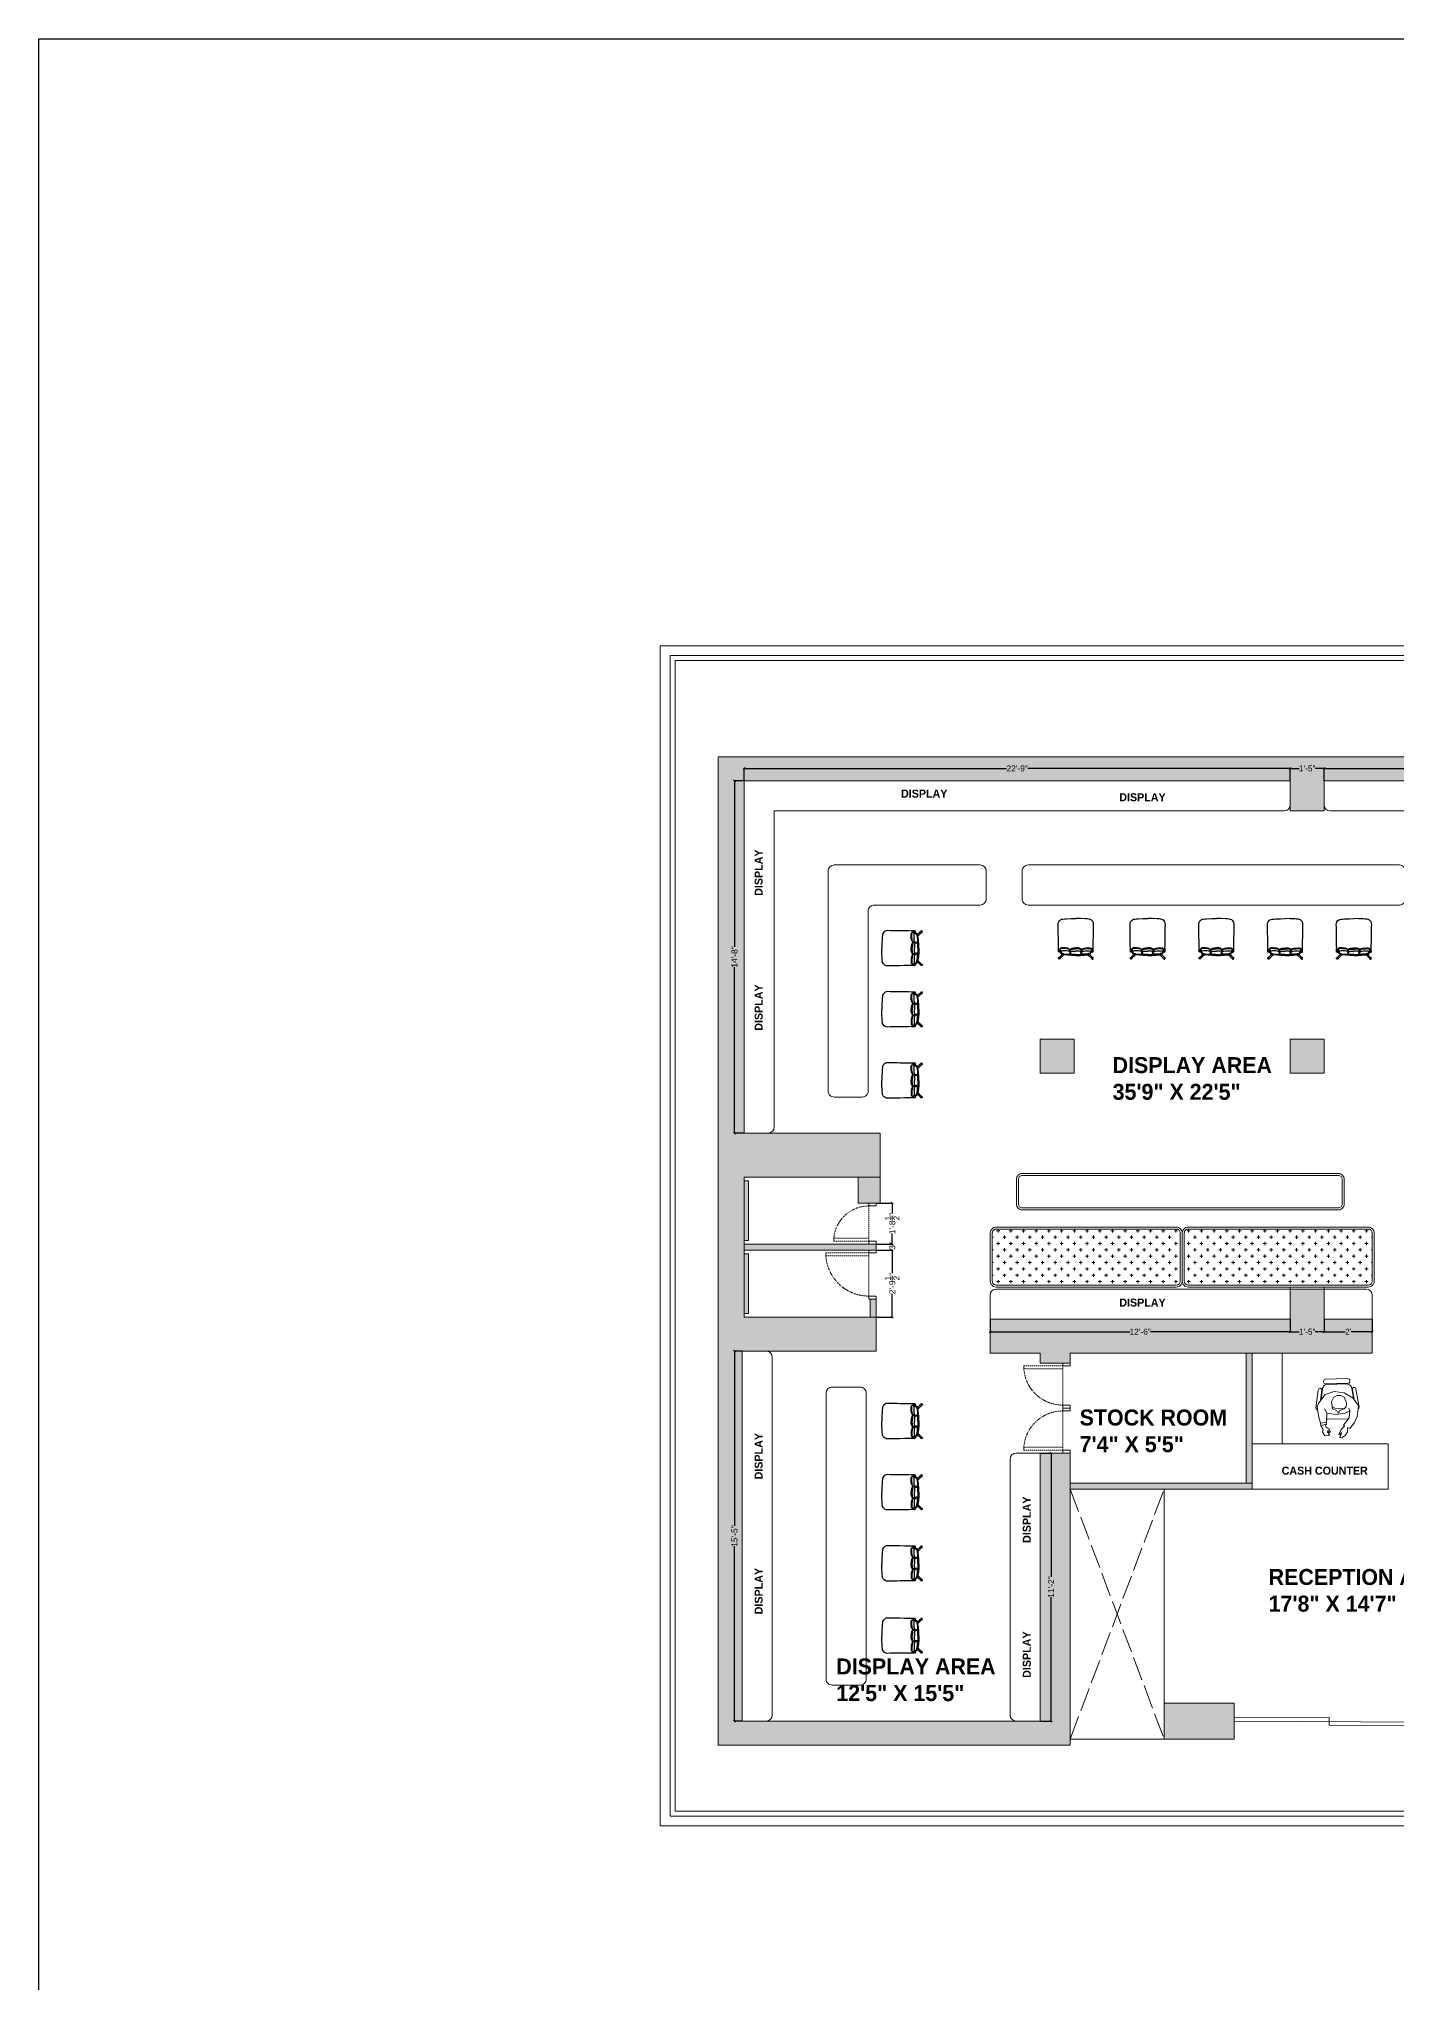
# Model space of a CAD drawing. Header units: inches. Extents: x -4677 to 18437, y -5264 to 2453.
# Drawn here: x 6058 to 6737, y -2425 to -1454 of the extents above; entities that cross this region are included whole.
import ezdxf

# ---------------------------------------------------------------- set-up
doc = ezdxf.new("R2010")
doc.units = ezdxf.units.IN
for name, pattern in [('ACAD_ISO02W100', [15, 12, -3]), ('AUDIT_D_060311083008-3', [0]), ('DASHED2', [0.375, 0.25, -0.125]), ('HIDDEN', [0.375, 0.25, -0.125])]:
    doc.linetypes.add(name, pattern=pattern)
for name, color, linetype in [('A-DOOR', 251, 'AUDIT_D_060311083008-3'), ('A-Door-Frame', 1, 'Continuous'), ('A-Door-Swing', 8, 'HIDDEN'), ('IEL-HATCH-002', 7, 'Continuous'), ('line_cad-block.com', 250, 'Continuous'), ('PDF11_PDF_CH', 7, 'Continuous')]:
    doc.layers.add(name, color=color, linetype=linetype)
doc.layers.add('FURNI', color=140, linetype='Continuous', lineweight=18)
doc.styles.add('HEMI', font='stylu.ttf')
doc.styles.get("Standard").update_dxf_attribs({"font": 'arial.ttf'})
doc.dimstyles.get("Standard").update_dxf_attribs({"dimtxt": 3, "dimasz": 1, "dimexe": 0.18, "dimexo": 0.0625, "dimgap": 0.09, "dimtad": 0, "dimdec": 1, "dimzin": 0, "dimdsep": 46, "dimlunit": 4, "dimtxsty": 'Standard', "dimblk": 'OBLIQUE', "dimcen": 0.09, "dimclrd": 5, "dimclre": 5, "dimclrt": 5, "dimadec": 0, "dimazin": 0, "dimtfac": 1, "dimtdec": 1, "dimtofl": 0, "dimtmove": 0, "dimatfit": 3, "dimldrblk": 'OBLIQUE', "dimfxl": 1, "dimtolj": 1, "dimtzin": 0, "dimarcsym": 0})

# ---------------------------------------------------------------- blocks, each defined once
blk = doc.blocks.new('*U7')
at = {"layer": 'A-Door-Frame', "lineweight": 5}
for p, q in [((0, -100), (0, 0)), ((668, -100), (668, 0))]:
    blk.add_line(p, q, dxfattribs=at)
for points in [[(0, -100), (40, -100), (40, 0), (0, 0)], [(668, -100), (628, -100), (628, 0), (668, 0)]]:
    blk.add_lwpolyline(points, dxfattribs=at)
at = {"layer": 'A-Door-Swing', "linetype": 'DASHED2', "lineweight": 5}
blk.add_line((45, 0), (633, 0), dxfattribs=at)
blk.add_lwpolyline([(40, 0), (40, 588), (80, 588), (80, 0)], close=True, dxfattribs=at)
blk.add_arc((40, 0), 588, 360, 90, dxfattribs=at)
blk = doc.blocks.new('*U8')
at = {"layer": 'A-Door-Frame', "lineweight": 5}
for p, q in [((0, -100), (0, 0)), ((559, -100), (559, 0))]:
    blk.add_line(p, q, dxfattribs=at)
for points in [[(0, -100), (40, -100), (40, 0), (0, 0)], [(559, -100), (519, -100), (519, 0), (559, 0)]]:
    blk.add_lwpolyline(points, dxfattribs=at)
at = {"layer": 'A-Door-Swing', "linetype": 'DASHED2', "lineweight": 5}
blk.add_line((44, 0), (523, 0), dxfattribs=at)
blk.add_lwpolyline([(40, 0), (40, 479), (80, 479), (80, 0)], close=True, dxfattribs=at)
blk.add_arc((40, 0), 479, 360, 90, dxfattribs=at)
blk = doc.blocks.new('wf')
at = {"layer": 'PDF11_PDF_CH', "lineweight": 5}
for points in [[(-7100.86, -1901.79), (-7102.04, -1910.67)], [(-7099.68, -1906.9), (-7099.01, -1901.73)], [(-7098.22, -1897.24), (-7098.22, -1897.58)], [(-7086.03, -1895.95), (-7097.27, -1896.23)], [(-7097.21, -1898.59), (-7085.97, -1898.31)], [(-7095.75, -1898.87), (-7087.27, -1898.64)], [(-7084.06, -1900.95), (-7083.16, -1906)], [(-7082.77, -1900.33), (-7082.94, -1900.39)], [(-7081.93, -1901.34), (-7080.35, -1910.11)], [(-7096.43, -1913.25), (-7097.72, -1911.12)], [(-7093.62, -1910.33), (-7092.49, -1910.84), (-7090.75, -1911.06), (-7089.23, -1910.84), (-7087.77, -1911.17), (-7086.87, -1910.11), (-7086.65, -1908.03), (-7087.77, -1905.33), (-7089.51, -1904.43), (-7091.42, -1904.49), (-7093.05, -1905.33), (-7094.18, -1907.63), (-7093.62, -1911.17), (-7091.48, -1912.13), (-7090.98, -1913.09), (-7090.58, -1913.03), (-7090.24, -1912.02), (-7088.17, -1911.23)], [(-7085.02, -1912.13), (-7085.52, -1910.78)], [(-7096.82, -1917.86), (-7099.63, -1918.31)], [(-7097.21, -1918.93), (-7099.57, -1919.49)], [(-7096.03, -1916.29), (-7086.03, -1916.06)]]:
    blk.add_lwpolyline(points, dxfattribs=at)
blk.add_lwpolyline([(-7096.48, -1913.31), (-7091.82, -1913.87), (-7087.32, -1913.25), (-7085.02, -1912.13), (-7085.41, -1915.61), (-7088.11, -1919.27), (-7087.66, -1919.72), (-7089.4, -1921.4), (-7090.58, -1923.99), (-7090.08, -1924.16), (-7089.12, -1922.92), (-7089.35, -1923.87), (-7090.19, -1925.45), (-7089.06, -1925.56), (-7087.15, -1924.27), (-7086.25, -1922.69), (-7086.2, -1920.39), (-7085.07, -1920.95), (-7082.6, -1917.92), (-7081.31, -1914.88), (-7080.75, -1909.66), (-7083.39, -1905.72), (-7087.77, -1903.08), (-7092.77, -1902.52), (-7097.27, -1903.93), (-7100.58, -1908.03), (-7101.26, -1909.99), (-7100.64, -1914.66), (-7099.68, -1918.25), (-7099.52, -1919.43), (-7098.34, -1921.51), (-7098.67, -1922.69), (-7097.44, -1924.55), (-7095.53, -1924.44), (-7095.19, -1923.87), (-7096.14, -1922.81), (-7095.98, -1921.96), (-7095.19, -1922.92), (-7094.74, -1922.69), (-7095.53, -1921.18), (-7096.99, -1920.17), (-7097.21, -1918.93), (-7096.71, -1918.87), (-7096.88, -1917.81), (-7096.65, -1917.75)], close=True, dxfattribs=at)
for points in [[(-7098.95, -1901.8, 0.414213), (-7100.02, -1900.78), (-7099.85, -1900.78)], [(-7099.35, -1906.51), (-7098.67, -1901.34, -0.458817), (-7095.71, -1898.85)], [(-7085.92, -1898.31, 0.414213), (-7084.96, -1897.3), (-7084.96, -1896.9)], [(-7082.83, -1906.51), (-7083.73, -1901.4, -0.414214), (-7082.78, -1900.39)], [(-7101.99, -1910.67, 0.414214), (-7100.98, -1911.62), (-7101.15, -1911.62)]]:
    blk.add_lwpolyline(points, format="xyb", dxfattribs=at)
for centre, radius, start, end in [((-7099.83, -1901.82), 0.983, 91.19196, 181.19205), ((-7097.18, -1897.27), 0.983, 90.37353, 180.37354), ((-7097.18, -1897.6), 0.983, 180.98874, 270.98881), ((-7086.68, -1901.26), 2.61, 5.86671, 102.46398), ((-7085.95, -1896.99), 0.983, 1.80721, 91.80728), ((-7082.86, -1901.37), 0.983, 1.60398, 91.60402), ((-7101.12, -1910.47), 1.15, 271.0278, 275.47643), ((-7081.28, -1910.19), 0.983, 295.86727, 1.57111), ((-7096.12, -1912.33), 4.02, 263.38062, 271.24697), ((-7086.11, -1912.1), 4.02, 271.59309, 275.60306)]:
    blk.add_arc(centre, radius, start, end, dxfattribs=at)
blk = doc.blocks.new('*U13')
at = {"layer": 'A-Door-Frame', "lineweight": 5}
for p, q in [((0, -100), (0, 0)), ((614, -100), (614, 0))]:
    blk.add_line(p, q, dxfattribs=at)
for points in [[(0, -100), (40, -100), (40, 0), (0, 0)], [(614, -100), (574, -100), (574, 0), (614, 0)]]:
    blk.add_lwpolyline(points, dxfattribs=at)
at = {"layer": 'A-Door-Swing', "linetype": 'DASHED2', "lineweight": 5}
blk.add_line((45, 0), (578, 0), dxfattribs=at)
blk.add_lwpolyline([(40, 0), (40, 534), (80, 534), (80, 0)], close=True, dxfattribs=at)
blk.add_arc((40, 0), 534, 360, 90, dxfattribs=at)
blk = doc.blocks.new('LEADCHAIR Executive 2014')
at = {"layer": 'line_cad-block.com', "color": 252, "true_color": 0x939598}
for points in [[(-256, 130), (-260, 128), (-262, 121), (-263, 116), (-265, 102), (-267, 55), (-267, -5), (-269, -78), (-270, -119), (-270, -168), (-270, -225), (-272, -265), (-270, -285), (-263, -303), (-251, -320), (-234, -334), (-217, -342), (-199, -346), (-170, -348), (-146, -350), (-73, -353), (0, -354)], [(-239, 254), (-241, 256), (-243, 261), (-246, 264), (-249, 267), (-253, 268), (-257, 268), (-260, 267), (-264, 264), (-266, 261), (-267, 257), (-267, 253), (-266, 250), (-264, 246), (-260, 244), (-254, 240)], [(-265, 159), (-265, 159), (-266, 159), (-266, 150), (-266, 142), (-266, 139), (-266, 104)], [(-263, 146), (-264, 146), (-264, 146), (-265, 145), (-265, 144), (-266, 131)], [(-186, 201), (-248, 262), (-251, 265), (-253, 265), (-256, 265), (-259, 265), (-262, 262), (-264, 260), (-265, 257), (-264, 254), (-264, 251), (-262, 249), (-241, 227), (-211, 196)], [(0, 214), (-64, 213), (-127, 208), (-190, 201), (-202, 199), (-211, 196), (-219, 194), (-223, 191), (-227, 184), (-247, 135), (-249, 131), (-251, 130), (-253, 131), (-255, 136), (-259, 147), (-262, 153), (-265, 159)], [(-234, 166), (-245, 164), (-252, 163), (-265, 159)], [(0, 210), (-63, 207), (-126, 203), (-190, 196), (-196, 195), (-204, 193), (-210, 192), (-216, 190), (-220, 188), (-223, 184), (-226, 176), (-245, 133), (-251, 124), (-253, 125), (-263, 146)], [(-98, 152), (-96, 152), (-93, 152), (-92, 152), (-93, 147), (-93, 143), (-94, 138), (-94, 134), (-95, 129), (-96, 124), (-96, 123), (-102, 120), (-107, 118), (-111, 116), (-128, 112), (-140, 110), (-170, 108), (-192, 107), (-204, 107), (-224, 108), (-229, 109), (-241, 113), (-244, 114), (-241, 121), (-237, 132), (-233, 142), (-232, 146), (-229, 151)], [(-96, 123), (-99, 119), (-107, 112), (-117, 105), (-131, 101), (-157, 98), (-180, 97), (-198, 95), (-214, 95), (-221, 97), (-227, 99), (-233, 101), (-237, 105), (-240, 108), (-242, 112), (-243, 113)], [(-92, 195), (-90, 194), (-89, 192), (-90, 180), (-92, 155), (-99, 151), (-106, 149), (-116, 146), (-120, 145), (-142, 142), (-168, 141), (-190, 141), (-206, 142), (-224, 145), (-230, 146), (-230, 147), (-228, 153), (-221, 173), (-219, 176), (-217, 178), (-210, 181), (-199, 184), (-193, 185), (-186, 187), (-130, 192), (-111, 193), (-92, 195)], [(-102, 115), (-89, 115)], [(-89, 115), (-86, 115), (-81, 114), (-73, 111)], [(-71, 153), (-76, 153), (-79, 152), (-80, 152), (-80, 149), (-81, 144), (-82, 136), (-83, 130), (-84, 124), (-67, 117), (-50, 115), (0, 113)], [(-84, 124), (-73, 110), (-68, 107), (-60, 103), (-48, 100), (-39, 99), (-34, 98), (0, 98)], [(0, 198), (-74, 197), (-74, 195), (-75, 193), (-76, 181), (-79, 156), (-78, 155), (-76, 154), (-71, 152), (-57, 148), (-44, 147), (-25, 146), (0, 146)], [(0, 214), (64, 213), (127, 208), (190, 201), (202, 199), (211, 196), (219, 194), (223, 191), (227, 184), (247, 135), (249, 131), (251, 130), (253, 131), (255, 136), (259, 147), (262, 153), (265, 159)], [(0, 210), (63, 207), (126, 203), (190, 196), (196, 195), (204, 193), (210, 192), (216, 190), (220, 188), (223, 184), (226, 176), (245, 133), (251, 124), (253, 125), (263, 146)], [(0, 198), (74, 197), (74, 195), (75, 193), (76, 181), (79, 156), (78, 155), (76, 154), (71, 152), (57, 148), (44, 147), (25, 146), (0, 146)], [(71, 153), (76, 153), (79, 152), (80, 152), (80, 149), (81, 144), (82, 136), (83, 130), (84, 124), (67, 117), (50, 115), (0, 113)], [(256, 130), (260, 128), (262, 121), (263, 116), (265, 102), (267, 55), (267, -5), (269, -78), (270, -119), (270, -168), (270, -225), (272, -265), (270, -285), (263, -303), (251, -320), (234, -334), (217, -342), (199, -346), (170, -348), (146, -350), (73, -353), (0, -354)], [(84, 124), (73, 110), (68, 107), (60, 103), (48, 100), (39, 99), (34, 98), (0, 98)], [(89, 115), (86, 115), (81, 114), (73, 111)], [(92, 195), (90, 194), (89, 192), (90, 180), (92, 155), (99, 151), (106, 149), (116, 146), (120, 145), (142, 142), (168, 141), (190, 141), (206, 142), (224, 145), (230, 146), (230, 147), (228, 153), (221, 173), (219, 176), (217, 178), (210, 181), (199, 184), (193, 185), (186, 187), (130, 192), (111, 193), (92, 195)], [(102, 115), (89, 115)], [(98, 152), (96, 152), (93, 152), (92, 152), (93, 147), (93, 143), (94, 138), (94, 134), (95, 129), (96, 124), (96, 123), (102, 120), (107, 118), (111, 116), (128, 112), (140, 110), (170, 108), (192, 107), (204, 107), (224, 108), (229, 109), (241, 113), (244, 114), (241, 121), (237, 132), (233, 142), (232, 146), (229, 151)], [(96, 123), (99, 119), (107, 112), (117, 105), (131, 101), (157, 98), (180, 97), (198, 95), (214, 95), (221, 97), (227, 99), (233, 101), (237, 105), (240, 108), (242, 112), (243, 113)], [(186, 201), (248, 262), (251, 265), (253, 265), (256, 265), (259, 265), (262, 262), (264, 260), (265, 257), (264, 254), (264, 251), (262, 249), (241, 227), (211, 196)], [(234, 166), (245, 164), (252, 163), (265, 159)], [(239, 254), (241, 256), (243, 261), (246, 264), (249, 267), (253, 268), (257, 268), (260, 267), (264, 264), (266, 261), (267, 257), (267, 253), (266, 250), (264, 246), (260, 244), (254, 240)], [(263, 146), (264, 146), (264, 146), (265, 145), (265, 144), (266, 131)], [(265, 159), (265, 159), (266, 159), (266, 150), (266, 142), (266, 139), (266, 104)]]:
    blk.add_lwpolyline(points, dxfattribs=at)
blk = doc.blocks.new('_Oblique')
at = {"color": 0, "linetype": 'ByBlock', "lineweight": -2}
blk.add_line((-0.5, -0.5), (0.5, 0.5), dxfattribs=at)
blk = doc.blocks.new('*D358')
at = {"color": 5, "lineweight": -2, "transparency": 16777216}
for p, q in [((6701.06, -1824.61), (6701.06, -1818.24)), ((6701.06, -1818.42), (6835.29, -1818.42)), ((6980.06, -1818.42), (6845.83, -1818.42)), ((6980.06, -1824.61), (6980.06, -1818.24))]:
    blk.add_line(p, q, dxfattribs=at)
at = {"layer": 'Defpoints', "color": 0, "transparency": 16777216}
for p in [(6701.06, -1818.42), (6701.06, -1824.67), (6980.06, -1824.67)]:
    blk.add_point(p, dxfattribs=at)
at = {"color": 5, "lineweight": -2, "transparency": 16777216, "rotation": 180}
blk.add_blockref('_Oblique', (6701.06, -1818.42), dxfattribs=at)
at = {"color": 5, "lineweight": -2, "transparency": 16777216}
blk.add_blockref('_Oblique', (6980.06, -1818.42), dxfattribs=at)
at = {"color": 5, "lineweight": 5, "transparency": 16777216, "insert": (6840.56, -1818.42), "char_height": 3, "attachment_point": 5}
blk.add_mtext('\\A1;23\'-3"', dxfattribs=at)
blk = doc.blocks.new('*D359')
at = {"color": 5, "lineweight": -2, "transparency": 16777216}
for p, q in [((6684.06, -1824.61), (6684.06, -1818.24)), ((6684.06, -1818.42), (6688.62, -1818.42)), ((6701.06, -1818.42), (6696.49, -1818.42)), ((6701.06, -1824.61), (6701.06, -1818.24))]:
    blk.add_line(p, q, dxfattribs=at)
at = {"layer": 'Defpoints', "color": 0, "transparency": 16777216}
for p in [(6684.06, -1818.42), (6684.06, -1824.67), (6701.06, -1824.67)]:
    blk.add_point(p, dxfattribs=at)
at = {"color": 5, "lineweight": -2, "transparency": 16777216, "rotation": 180}
blk.add_blockref('_Oblique', (6684.06, -1818.42), dxfattribs=at)
at = {"color": 5, "lineweight": -2, "transparency": 16777216}
blk.add_blockref('_Oblique', (6701.06, -1818.42), dxfattribs=at)
at = {"color": 5, "lineweight": 5, "transparency": 16777216, "insert": (6692.56, -1818.42), "char_height": 3, "attachment_point": 5}
blk.add_mtext('\\A1;1\'-5"', dxfattribs=at)
blk = doc.blocks.new('*D360')
at = {"color": 5, "lineweight": -2, "transparency": 16777216}
for p, q in [((6411.06, -1824.61), (6411.06, -1818.24)), ((6411.06, -1818.42), (6542.29, -1818.42)), ((6684.06, -1818.42), (6552.83, -1818.42)), ((6684.06, -1824.61), (6684.06, -1818.24))]:
    blk.add_line(p, q, dxfattribs=at)
at = {"layer": 'Defpoints', "color": 0, "transparency": 16777216}
for p in [(6411.06, -1818.42), (6411.06, -1824.67), (6684.06, -1824.67)]:
    blk.add_point(p, dxfattribs=at)
at = {"color": 5, "lineweight": -2, "transparency": 16777216, "rotation": 180}
blk.add_blockref('_Oblique', (6411.06, -1818.42), dxfattribs=at)
at = {"color": 5, "lineweight": -2, "transparency": 16777216}
blk.add_blockref('_Oblique', (6684.06, -1818.42), dxfattribs=at)
at = {"color": 5, "lineweight": 5, "transparency": 16777216, "insert": (6547.56, -1818.42), "char_height": 3, "attachment_point": 5}
blk.add_mtext('\\A1;22\'-9"', dxfattribs=at)
blk = doc.blocks.new('*D361')
at = {"color": 5, "lineweight": -2, "transparency": 16777216}
for p, q in [((6410.99, -1824.67), (6406.04, -1824.67)), ((6406.22, -1824.67), (6406.22, -1907.57)), ((6406.22, -2000.67), (6406.22, -1917.77)), ((6410.99, -2000.67), (6406.04, -2000.67))]:
    blk.add_line(p, q, dxfattribs=at)
at = {"layer": 'Defpoints', "color": 0, "transparency": 16777216}
for p in [(6411.06, -1824.67), (6406.22, -2000.67), (6411.06, -2000.67)]:
    blk.add_point(p, dxfattribs=at)
at = {"color": 5, "lineweight": -2, "transparency": 16777216}
for p, rotation in [((6406.22, -1824.67), 90), ((6406.22, -2000.67), 270)]:
    blk.add_blockref('_Oblique', p, dxfattribs=dict(at, rotation=rotation))
at = {"color": 5, "lineweight": 5, "transparency": 16777216, "insert": (6406.22, -1912.67), "char_height": 3, "attachment_point": 5, "rotation": 90}
blk.add_mtext('\\A1;14\'-8"', dxfattribs=at)
blk = doc.blocks.new('*D362')
at = {"color": 5, "lineweight": -2, "transparency": 16777216}
for p, q in [((6409.99, -2109.67), (6406.04, -2109.67)), ((6406.22, -2109.67), (6406.22, -2197.07)), ((6406.22, -2294.67), (6406.22, -2207.27)), ((6409.99, -2294.67), (6406.04, -2294.67))]:
    blk.add_line(p, q, dxfattribs=at)
at = {"layer": 'Defpoints', "color": 0, "transparency": 16777216}
for p in [(6410.06, -2109.67), (6406.22, -2294.67), (6410.06, -2294.67)]:
    blk.add_point(p, dxfattribs=at)
at = {"color": 5, "lineweight": -2, "transparency": 16777216}
for p, rotation in [((6406.22, -2109.67), 90), ((6406.22, -2294.67), 270)]:
    blk.add_blockref('_Oblique', p, dxfattribs=dict(at, rotation=rotation))
at = {"color": 5, "lineweight": 5, "transparency": 16777216, "insert": (6406.22, -2202.17), "char_height": 3, "attachment_point": 5, "rotation": 90}
blk.add_mtext('\\A1;15\'-5"', dxfattribs=at)
blk = doc.blocks.new('*D363')
at = {"color": 5, "lineweight": -2, "transparency": 16777216}
for p, q in [((6559.12, -2160.67), (6564.72, -2160.67)), ((6564.54, -2160.67), (6564.54, -2222.57)), ((6564.54, -2294.67), (6564.54, -2232.77)), ((6559.12, -2294.67), (6564.72, -2294.67))]:
    blk.add_line(p, q, dxfattribs=at)
at = {"layer": 'Defpoints', "color": 0, "transparency": 16777216}
for p in [(6559.06, -2160.67), (6564.54, -2160.67), (6559.06, -2294.67)]:
    blk.add_point(p, dxfattribs=at)
at = {"color": 5, "lineweight": -2, "transparency": 16777216}
for p, rotation in [((6564.54, -2160.67), 90), ((6564.54, -2294.67), 270)]:
    blk.add_blockref('_Oblique', p, dxfattribs=dict(at, rotation=rotation))
at = {"color": 5, "lineweight": 5, "transparency": 16777216, "insert": (6564.54, -2227.67), "char_height": 3, "attachment_point": 5, "rotation": 90}
blk.add_mtext('\\A1;11\'-2"', dxfattribs=at)
blk = doc.blocks.new('*D364')
at = {"color": 5, "lineweight": -2, "transparency": 16777216}
for p, q in [((6534.06, -2093.73), (6534.06, -2100.24)), ((6684.06, -2093.73), (6684.06, -2100.24)), ((6534.06, -2100.06), (6603.96, -2100.06)), ((6684.06, -2100.06), (6614.16, -2100.06))]:
    blk.add_line(p, q, dxfattribs=at)
at = {"layer": 'Defpoints', "color": 0, "transparency": 16777216}
for p in [(6534.06, -2093.67), (6684.06, -2093.67), (6684.06, -2100.06)]:
    blk.add_point(p, dxfattribs=at)
at = {"color": 5, "lineweight": -2, "transparency": 16777216, "rotation": 180}
blk.add_blockref('_Oblique', (6534.06, -2100.06), dxfattribs=at)
at = {"color": 5, "lineweight": -2, "transparency": 16777216}
blk.add_blockref('_Oblique', (6684.06, -2100.06), dxfattribs=at)
at = {"color": 5, "lineweight": 5, "transparency": 16777216, "insert": (6609.06, -2100.06), "char_height": 3, "attachment_point": 5}
blk.add_mtext('\\A1;12\'-6"', dxfattribs=at)
blk = doc.blocks.new('*D365')
at = {"color": 5, "lineweight": -2, "transparency": 16777216}
for p, q in [((6701.06, -2093.73), (6701.06, -2100.24)), ((6725.06, -2093.73), (6725.06, -2100.24)), ((6701.06, -2100.06), (6711.56, -2100.06)), ((6725.06, -2100.06), (6714.55, -2100.06))]:
    blk.add_line(p, q, dxfattribs=at)
at = {"layer": 'Defpoints', "color": 0, "transparency": 16777216}
for p in [(6701.06, -2093.67), (6725.06, -2093.67), (6725.06, -2100.06)]:
    blk.add_point(p, dxfattribs=at)
at = {"color": 5, "lineweight": -2, "transparency": 16777216, "rotation": 180}
blk.add_blockref('_Oblique', (6701.06, -2100.06), dxfattribs=at)
at = {"color": 5, "lineweight": -2, "transparency": 16777216}
blk.add_blockref('_Oblique', (6725.06, -2100.06), dxfattribs=at)
at = {"color": 5, "lineweight": 5, "transparency": 16777216, "insert": (6713.06, -2100.06), "char_height": 3, "attachment_point": 5}
blk.add_mtext("\\A1;2'", dxfattribs=at)
blk = doc.blocks.new('*D366')
at = {"color": 5, "lineweight": -2, "transparency": 16777216}
for p, q in [((6684.06, -2093.73), (6684.06, -2100.24)), ((6701.06, -2093.73), (6701.06, -2100.24)), ((6684.06, -2100.06), (6688.62, -2100.06)), ((6701.06, -2100.06), (6696.49, -2100.06))]:
    blk.add_line(p, q, dxfattribs=at)
at = {"layer": 'Defpoints', "color": 0, "transparency": 16777216}
for p in [(6684.06, -2093.67), (6701.06, -2093.67), (6684.06, -2100.06)]:
    blk.add_point(p, dxfattribs=at)
at = {"color": 5, "lineweight": -2, "transparency": 16777216, "rotation": 180}
blk.add_blockref('_Oblique', (6684.06, -2100.06), dxfattribs=at)
at = {"color": 5, "lineweight": -2, "transparency": 16777216}
blk.add_blockref('_Oblique', (6701.06, -2100.06), dxfattribs=at)
at = {"color": 5, "lineweight": 5, "transparency": 16777216, "insert": (6692.56, -2100.06), "char_height": 3, "attachment_point": 5}
blk.add_mtext('\\A1;1\'-5"', dxfattribs=at)
blk = doc.blocks.new('*D370')
at = {"color": 5, "lineweight": -2, "transparency": 16777216}
for p, q in [((6477.12, -2059.17), (6485.26, -2059.17)), ((6485.08, -2059.17), (6485.08, -2070.72)), ((6485.08, -2092.67), (6485.08, -2081.12)), ((6477.12, -2092.67), (6485.26, -2092.67))]:
    blk.add_line(p, q, dxfattribs=at)
at = {"layer": 'Defpoints', "color": 0, "transparency": 16777216}
for p in [(6477.06, -2059.17), (6477.06, -2092.67), (6485.08, -2092.67)]:
    blk.add_point(p, dxfattribs=at)
at = {"color": 5, "lineweight": -2, "transparency": 16777216}
for p, rotation in [((6485.08, -2059.17), 90), ((6485.08, -2092.67), 270)]:
    blk.add_blockref('_Oblique', p, dxfattribs=dict(at, rotation=rotation))
at = {"color": 5, "lineweight": 5, "transparency": 16777216, "insert": (6485.08, -2075.92), "char_height": 3, "attachment_point": 5, "rotation": 90}
blk.add_mtext('\\A1;2\'-9{\\H1x;\\S1/2;}"', dxfattribs=at)
blk = doc.blocks.new('*D371')
at = {"color": 5, "lineweight": -2, "transparency": 16777216}
for p, q in [((6477.12, -2056.17), (6485.26, -2056.17)), ((6477.12, -2059.17), (6485.26, -2059.17)), ((6485.08, -2056.17), (6485.08, -2055.17)), ((6485.08, -2059.17), (6485.08, -2060.17))]:
    blk.add_line(p, q, dxfattribs=at)
at = {"layer": 'Defpoints', "color": 0, "transparency": 16777216}
for p in [(6477.06, -2056.17), (6477.06, -2059.17), (6485.08, -2056.17)]:
    blk.add_point(p, dxfattribs=at)
at = {"color": 5, "lineweight": -2, "transparency": 16777216}
for p, rotation in [((6485.08, -2056.17), 270), ((6485.08, -2059.17), 90)]:
    blk.add_blockref('_Oblique', p, dxfattribs=dict(at, rotation=rotation))
at = {"color": 5, "lineweight": 5, "transparency": 16777216, "insert": (6485.08, -2057.18), "char_height": 3, "attachment_point": 5, "rotation": 90}
blk.add_mtext('\\A1;3"', dxfattribs=at)
blk = doc.blocks.new('*D372')
at = {"color": 5, "lineweight": -2, "transparency": 16777216}
for p, q in [((6477.12, -2035.67), (6485.26, -2035.67)), ((6485.08, -2035.67), (6485.08, -2040.89)), ((6477.12, -2056.17), (6485.26, -2056.17)), ((6485.08, -2056.17), (6485.08, -2050.95))]:
    blk.add_line(p, q, dxfattribs=at)
at = {"layer": 'Defpoints', "color": 0, "transparency": 16777216}
for p in [(6477.06, -2035.67), (6485.08, -2035.67), (6477.06, -2056.17)]:
    blk.add_point(p, dxfattribs=at)
at = {"color": 5, "lineweight": -2, "transparency": 16777216}
for p, rotation in [((6485.08, -2035.67), 90), ((6485.08, -2056.17), 270)]:
    blk.add_blockref('_Oblique', p, dxfattribs=dict(at, rotation=rotation))
at = {"color": 5, "lineweight": 5, "transparency": 16777216, "insert": (6485.08, -2045.92), "char_height": 3, "attachment_point": 5, "rotation": 90}
blk.add_mtext('\\A1;1\'-8{\\H1x;\\S1/2;}"', dxfattribs=at)

msp = doc.modelspace()

# ---------------------------------------------------------------- hatches: boundary and pattern name
at = {"layer": 'IEL-HATCH-002', "lineweight": 5, "true_color": 0x939598, "transparency": 33554687}
h = msp.add_hatch(color=252, dxfattribs=at)
h.dxf.hatch_style = 1
h.paths.add_polyline_path([(6574.06, -2178.67), (6574.06, -2160.67), (6559.06, -2160.67), (6559.06, -2294.67), (6547.06, -2294.67), (6410.06, -2294.67), (6410.06, -2109.67), (6422.06, -2109.67), (6477.06, -2109.67), (6477.06, -2092.67), (6411.06, -2092.67), (6411.06, -2022.67), (6468.06, -2022.67), (6479.06, -2022.67), (6479.06, -2000.67), (6411.06, -2000.67), (6411.06, -1824.67), (6565.06, -1824.67), (6565.06, -1812.67), (6398.06, -1812.67), (6398.06, -2306.67), (6574.06, -2306.67), (6574.06, -2303.67)])
h.paths.add_polyline_path([(6992.06, -1812.67), (6565.06, -1812.67), (6565.06, -1824.67), (6684.06, -1824.67), (6684.06, -1836.67), (6684.06, -1839.67), (6701.06, -1839.67), (6701.06, -1824.67), (6980.06, -1824.67), (6980.06, -1944.67), (6968.06, -1944.67), (6944.06, -1944.67), (6944.06, -1961.67), (6978.06, -1961.67), (6978.06, -2079.67), (6859.06, -2079.67), (6859.06, -1961.67), (6894.06, -1961.67), (6894.06, -1944.67), (6840.06, -1944.67), (6840.06, -2083.67), (6833.06, -2083.67), (6833.06, -2102.67), (7003.06, -2102.67), (7003.06, -2285.67), (6850.06, -2285.67), (6850.06, -2273.67), (6850.06, -2270.67), (6833.06, -2270.67), (6833.06, -2285.67), (6809.06, -2285.67), (6751.06, -2285.67), (6751.06, -2304.67), (7015.06, -2304.67), (7015.06, -2090.67), (6992.06, -2090.67)])
h.paths.add_polyline_path([(6725.06, -2093.67), (6701.06, -2093.67), (6701.06, -2078.67), (6684.06, -2078.67), (6684.06, -2093.67), (6650.06, -2093.67), (6534.06, -2093.67), (6534.06, -2110.67), (6559.06, -2110.67), (6559.06, -2115.67), (6574.06, -2115.67), (6574.06, -2110.67), (6650.06, -2110.67), (6725.06, -2110.67)])
h.paths.add_polyline_path([(6665.06, -2175.67), (6574.06, -2175.67), (6574.06, -2178.67), (6665.06, -2178.67)], flags=17)
h.paths.add_polyline_path([(6665.06, -2110.67), (6662.06, -2110.67), (6662.06, -2175.67), (6665.06, -2175.67)], flags=17)
at = {"layer": 'IEL-HATCH-002', "lineweight": 5, "true_color": 0x636466, "transparency": 33554687}
h = msp.add_hatch(color=251, dxfattribs=at)
h.dxf.hatch_style = 1
h.paths.add_polyline_path([(6576.06, -1953.67), (6559.06, -1953.67), (6559.06, -1970.67), (6576.06, -1970.67)])
h.paths.add_polyline_path([(6701.06, -1953.67), (6684.06, -1953.67), (6684.06, -1970.67), (6701.06, -1970.67)])
at = {"layer": 'IEL-HATCH-002', "lineweight": 5, "true_color": 0xadddf7, "transparency": 33554687}
h = msp.add_hatch(color=141, dxfattribs=at)
h.dxf.hatch_style = 1
h.paths.add_polyline_path([(6413.2, -2061.04), (6411.06, -2061.04), (6411.06, -2090.83), (6413.2, -2090.83)])
h.paths.add_polyline_path([(6413.2, -2024.54), (6411.06, -2024.54), (6411.06, -2054.33), (6413.2, -2054.33)])
at = {"layer": 'IEL-HATCH-002', "lineweight": 5, "true_color": 0x939598, "transparency": 33554687}
h = msp.add_hatch(color=252, dxfattribs=at)
h.dxf.hatch_style = 1
h.paths.add_polyline_path([(6479.06, -2022.67), (6468.06, -2022.67), (6468.06, -2035.78), (6473.39, -2035.78), (6473.39, -2035.67), (6477.06, -2035.67), (6477.06, -2035.78), (6479.06, -2035.78)])
h = msp.add_hatch(dxfattribs=at)
h.set_pattern_fill('CROSS', color=252, scale=0.5)
h.set_pattern_definition([(0, (-1619.327, -2948.1018), (3.175, 3.175), [1.5875, -4.7625]), (90, (-1618.5332, -2948.8956), (-3.175, 3.175), [1.5875, -4.7625])])
h.paths.add_polyline_path([(6629.11, -2050.67, 0.414214), (6627.11, -2048.67), (6537.11, -2048.67, 0.414214), (6535.11, -2050.67), (6535.11, -2074.67, 0.414214), (6537.11, -2076.67), (6627.11, -2076.67, 0.414214), (6629.11, -2074.67)])
h.paths.add_polyline_path([(6725.11, -2050.67, 0.414214), (6723.11, -2048.67), (6633.11, -2048.67, 0.414214), (6631.11, -2050.67), (6631.11, -2074.67, 0.414214), (6633.11, -2076.67), (6723.11, -2076.67, 0.414214), (6725.11, -2074.67)])
at = {"layer": 'IEL-HATCH-002', "lineweight": 5, "true_color": 0xc6a88b, "transparency": 33554687}
h = msp.add_hatch(color=43, dxfattribs=at)
h.dxf.hatch_style = 1
h.paths.add_polyline_path([(6477.06, -2056.17), (6473.39, -2056.17), (6411.06, -2056.17), (6411.06, -2059.17), (6477.06, -2059.17)])
h.paths.add_polyline_path([(6477.06, -2083.67), (6474.06, -2083.67), (6474.06, -2092.67), (6477.06, -2092.67)])
at = {"layer": 'IEL-HATCH-002', "lineweight": 5, "true_color": 0x939598, "transparency": 33554687}
h = msp.add_hatch(color=252, dxfattribs=at)
h.dxf.hatch_style = 1
h.paths.add_polyline_path([(6656.06, -2285.67), (6621.06, -2285.67), (6621.06, -2303.67), (6656.06, -2303.67)])

# ---------------------------------------------------------------- linework, layer by layer
at = {"lineweight": 5}
for p, q in [((6519.06, -1812.67), (6398.06, -1812.67)), ((6398.06, -1812.67), (6398.06, -2306.67)), ((6992.06, -1812.67), (6519.06, -1812.67)), ((6565.06, -1824.67), (6411.06, -1824.67)), ((6411.06, -1824.67), (6411.06, -2000.67)), ((6411.06, -1824.67), (6411.06, -1839.67)), ((6684.06, -1824.67), (6565.06, -1824.67)), ((6684.06, -1839.67), (6684.06, -1824.67)), ((6684.06, -1824.67), (6684.06, -1836.67)), ((6980.06, -1824.67), (6701.06, -1824.67)), ((6701.06, -1824.67), (6701.06, -1839.67)), ((6701.06, -1824.67), (6701.06, -1836.67)), ((6681.06, -1839.67), (6426.06, -1839.67)), ((6426.06, -1839.67), (6426.06, -1997.67)), ((6681.06, -1839.67), (6568.06, -1839.67)), ((6701.06, -1839.67), (6684.06, -1839.67)), ((6701.06, -1839.67), (6684.06, -1839.67)), ((6965.06, -1839.67), (6704.06, -1839.67)), ((6576.06, -1953.67), (6559.06, -1953.67)), ((6559.06, -1953.67), (6559.06, -1970.67)), ((6576.06, -1970.67), (6576.06, -1953.67)), ((6559.06, -1970.67), (6576.06, -1970.67)), ((6411.06, -2000.67), (6479.06, -2000.67)), ((6411.06, -2000.67), (6423.06, -2000.67)), ((6479.06, -2000.67), (6479.06, -2022.67)), ((6411.06, -2022.67), (6411.06, -2092.67)), ((6468.06, -2022.67), (6411.06, -2022.67)), ((6479.06, -2022.67), (6468.06, -2022.67)), ((6468.06, -2035.78), (6468.06, -2022.67)), ((6479.06, -2022.67), (6479.06, -2035.78)), ((6479.06, -2035.78), (6468.06, -2035.78)), ((6477.06, -2056.17), (6411.06, -2056.17)), ((6477.06, -2059.17), (6411.06, -2059.17)), ((6477.06, -2059.17), (6477.06, -2056.17)), ((6722.06, -2078.67), (6537.06, -2078.67)), ((6684.06, -2093.67), (6684.06, -2077.67)), ((6684.06, -2077.67), (6701.06, -2077.67)), ((6701.06, -2077.67), (6701.06, -2093.67)), ((6477.06, -2083.67), (6474.06, -2083.67)), ((6474.06, -2083.67), (6474.06, -2092.67)), ((6477.06, -2092.67), (6477.06, -2083.67)), ((6534.06, -2081.67), (6534.06, -2093.67)), ((6725.06, -2093.67), (6725.06, -2081.67)), ((6411.06, -2092.67), (6477.06, -2092.67)), ((6477.06, -2092.67), (6477.06, -2109.67)), ((6534.06, -2110.67), (6534.06, -2093.67)), ((6701.06, -2093.67), (6725.06, -2093.67)), ((6725.06, -2093.67), (6725.06, -2110.67)), ((6477.06, -2109.67), (6410.06, -2109.67)), ((6410.06, -2109.67), (6410.06, -2294.67)), ((6410.06, -2109.67), (6422.06, -2109.67)), ((6425.06, -2112.67), (6425.06, -2291.67)), ((6559.06, -2110.67), (6534.06, -2110.67)), ((6559.06, -2115.67), (6559.06, -2110.67)), ((6574.06, -2115.67), (6559.06, -2115.67)), ((6574.06, -2110.67), (6574.06, -2115.67)), ((6662.06, -2175.67), (6662.06, -2110.67)), ((6665.06, -2110.67), (6665.06, -2170.67)), ((6665.06, -2178.67), (6665.06, -2110.67)), ((6680.06, -2156), (6680.06, -2110.67)), ((6544.06, -2291.67), (6544.06, -2163.67)), ((6559.06, -2160.67), (6547.06, -2160.67)), ((6559.06, -2294.67), (6559.06, -2160.67)), ((6559.06, -2160.67), (6574.06, -2160.67)), ((6574.06, -2160.67), (6574.06, -2178.67)), ((6574.06, -2175.67), (6665.06, -2175.67)), ((6574.06, -2178.67), (6621.06, -2178.67)), ((6574.06, -2178.67), (6574.06, -2303.67)), ((6574.06, -2178.67), (6665.06, -2178.67)), ((6621.06, -2178.67), (6621.06, -2194.67)), ((6621.06, -2178.67), (6621.06, -2178.67)), ((6633.06, -2178.67), (6621.06, -2178.67)), ((6621.06, -2194.67), (6621.06, -2285.67)), ((6621.06, -2285.67), (6656.06, -2285.67)), ((6621.06, -2303.67), (6621.06, -2285.67)), ((6621.06, -2285.67), (6633.06, -2285.67)), ((6656.06, -2285.67), (6656.06, -2303.67)), ((6703.57, -2292.92), (6703.55, -2296.68)), ((6410.06, -2294.67), (6559.06, -2294.67)), ((6410.06, -2294.67), (6422.06, -2294.67)), ((6559.06, -2294.67), (6547.06, -2294.67)), ((6656.05, -2295.67), (6656.06, -2295.67)), ((6398.06, -2306.67), (6574.06, -2306.67)), ((6621.06, -2303.67), (6574.06, -2303.67)), ((6574.06, -2303.67), (6574.06, -2306.67)), ((6656.06, -2303.67), (6621.06, -2303.67))]:
    msp.add_line(p, q, dxfattribs=at)
at = {"color": 9, "linetype": 'ACAD_ISO02W100', "lineweight": 5, "true_color": 0xc7c8ca}
for p, q in [((6574.06, -2303.67), (6621.06, -2178.67)), ((6574.06, -2178.67), (6621.06, -2303.67))]:
    msp.add_line(p, q, dxfattribs=at)
msp.add_lwpolyline([(6058.37, -1453.63), (11574.61, -1453.63), (11574.61, -5263.73), (6058.37, -5263.73)], close=True)
at = {"lineweight": 5}
for points in [[(6473.06, -1979.67), (6473.06, -1889.67, -0.414214), (6476.06, -1886.67), (6529.03, -1886.67, 0.414214), (6532.03, -1883.67), (6532.03, -1869.67, 0.414214), (6529.03, -1866.67), (6456.06, -1866.67, 0.414214), (6453.06, -1869.67), (6453.06, -1979.67, 0.414214), (6456.06, -1982.67), (6470.06, -1982.67, 0.414214)], [(6553.03, -1886.67), (6738.75, -1886.67, 0.414214), (6741.75, -1883.67), (6741.75, -1869.67, 0.414214), (6738.75, -1866.67), (6553.03, -1866.67, 0.414214), (6550.03, -1869.67), (6550.03, -1883.67, 0.414214)], [(6550.17, -2020.88), (6708.11, -2020.88, -0.414214), (6711.11, -2023.88), (6711.11, -2036.08, -0.414214), (6708.11, -2039.08), (6550.17, -2039.08, -0.414214), (6547.17, -2036.08), (6547.17, -2023.88, -0.414214)], [(6550.17, -2021.88), (6708.11, -2021.88, -0.414214), (6710.11, -2023.88), (6710.11, -2036.08, -0.414214), (6708.11, -2038.08), (6550.17, -2038.08, -0.414214), (6548.17, -2036.08), (6548.17, -2023.88, -0.414214)], [(6630.11, -2050.67), (6630.11, -2074.67, -0.414214), (6627.11, -2077.67), (6537.11, -2077.67, -0.414214), (6534.11, -2074.67), (6534.11, -2050.67, -0.414214), (6537.11, -2047.67), (6627.11, -2047.67, -0.414214)], [(6629.11, -2050.67), (6629.11, -2074.67, -0.414214), (6627.11, -2076.67), (6537.11, -2076.67, -0.414214), (6535.11, -2074.67), (6535.11, -2050.67, -0.414214), (6537.11, -2048.67), (6627.11, -2048.67, -0.414214)], [(6726.11, -2050.67), (6726.11, -2074.67, -0.414214), (6723.11, -2077.67), (6633.11, -2077.67, -0.414214), (6630.11, -2074.67), (6630.11, -2050.67, -0.414214), (6633.11, -2047.67), (6723.11, -2047.67, -0.414214)], [(6725.11, -2050.67), (6725.11, -2074.67, -0.414214), (6723.11, -2076.67), (6633.11, -2076.67, -0.414214), (6631.11, -2074.67), (6631.11, -2050.67, -0.414214), (6633.11, -2048.67), (6723.11, -2048.67, -0.414214)], [(6455.06, -2276.67), (6469.06, -2276.67, 0.414214), (6472.06, -2273.67), (6472.06, -2130.67, 0.414214), (6469.06, -2127.67), (6455.06, -2127.67, 0.414214), (6452.06, -2130.67), (6452.06, -2273.67, 0.414214)]]:
    msp.add_lwpolyline(points, format="xyb", close=True, dxfattribs=at)
for points in [[(6684.06, -1970.67), (6684.06, -1953.67), (6701.06, -1953.67), (6701.06, -1970.67)], [(6411.06, -2054.33), (6413.2, -2054.33), (6413.2, -2024.54), (6411.06, -2024.54)], [(6411.06, -2090.83), (6413.2, -2090.83), (6413.2, -2061.04), (6411.06, -2061.04)], [(6665.06, -2178.67), (6665.06, -2156), (6733.06, -2156), (6733.06, -2178.67)], [(6656.06, -2285.67), (6621.06, -2285.67), (6621.06, -2303.67), (6656.06, -2303.67)]]:
    msp.add_lwpolyline(points, close=True, dxfattribs=at)
for points in [[(6534.06, -2093.67), (6650.06, -2093.67), (6684.06, -2093.67)], [(6725.06, -2110.67), (6650.06, -2110.67), (6574.06, -2110.67)], [(6703.56, -2292.92), (6656.06, -2292.67), (6656.05, -2294.67)], [(6703.56, -2296.68), (6751.06, -2296.93), (6751.06, -2295.17), (6656.06, -2294.67)]]:
    msp.add_lwpolyline(points, dxfattribs=at)
for centre, start, end in [((6681.06, -1836.67), 270, 0), ((6704.06, -1836.67), 180, 270), ((6423.06, -1997.67), 270, 0), ((6537.06, -2081.67), 90, 180), ((6722.06, -2081.67), 0, 90), ((6422.06, -2112.67), 0, 90), ((6547.06, -2163.67), 90, 180), ((6422.06, -2291.67), 270, 0), ((6547.06, -2291.67), 180, 270)]:
    msp.add_arc(centre, 3, start, end, dxfattribs=at)
at = {"layer": 'FURNI', "color": 18, "lineweight": 5, "true_color": 0x000000}
for points in [[(6369.09, -2347.13), (6369.09, -1757.07), (7194.83, -1757.07), (7194.83, -2347.13)], [(6374, -2342.22), (6374, -1761.98), (7189.92, -1761.98), (7189.92, -2342.22)], [(6376.46, -2339.76), (6376.46, -1764.44), (7187.46, -1764.44), (7187.46, -2339.76)]]:
    msp.add_lwpolyline(points, close=True, dxfattribs=at)

# ---------------------------------------------------------------- block references
at = {"color": 18, "lineweight": 5, "true_color": 0x000000, "xscale": -0.03255662233685245, "yscale": 0.03255662233685245, "zscale": 0.03255662233685245}
for p, rotation in [((6576.91, -1904.97), 179.9645304322863), ((6612.82, -1904.97), 179.9645304322863), ((6647.2, -1904.97), 179.9645304322863), ((6681.58, -1905.01), 179.9645304322863), ((6715.95, -1905.01), 179.9645304322863), ((6491.4, -1908.3), 269.9645304322862), ((6491.4, -1938.85), 269.9645304322862), ((6491.4, -1974.43), 269.9645304322862), ((6491.4, -2144.76), 269.9645304322862), ((6491.4, -2180.3), 269.9645304322862), ((6491.4, -2215.88), 269.9645304322862), ((6491.4, -2252.02), 269.9645304322862)]:
    msp.add_blockref('LEADCHAIR Executive 2014', p, dxfattribs=dict(at, rotation=rotation))
at = {"color": 18, "lineweight": 5, "true_color": 0x000000}
msp.add_blockref('wf', (13798.9, -227.46), dxfattribs=at)
at = {"layer": 'A-DOOR', "lineweight": 5, "yscale": 0.03666666666666651, "zscale": 0.03666666666666651}
for name, p, xscale, rotation in [('*U8', (6473.39, -2056.17), 0.03666666666666651, 90.00000000000001), ('*U7', (6473.39, -2059.17), -0.03666666666666651, 90), ('*U13', (6570.39, -2115.67), -0.03666666666666651, 90), ('*U13', (6570.39, -2160.67), 0.03666666666666651, 90.00000000000001)]:
    msp.add_blockref(name, p, dxfattribs=dict(at, xscale=xscale, rotation=rotation))

# ---------------------------------------------------------------- texts
at = {"color": 177, "lineweight": 5, "true_color": 0x293189, "char_height": 4, "attachment_point": 1, "style": 'HEMI'}
for s, insert, width, rotation in [('{\\fStylus BT|b1|i0|c0|p34;DISPLAY}', (6489.49, -1828.98), 27.8346, 359.99056), ('{\\fStylus BT|b1|i0|c0|p34;DISPLAY}', (6598.61, -1830.78), 69.2136, 359.99056), ('{\\fStylus BT|b1|i0|c0|p34;DISPLAY}', (6416.26, -1882.09), 27.8346, 89.99056), ('{\\fStylus BT|b1|i0|c0|p34;DISPLAY}', (6416.26, -1949.54), 27.8346, 89.99056), ('{\\fStylus BT|b1|i0|c0|p34;DISPLAY}', (6598.61, -2083.44), 69.2136, 359.99056), ('{\\fStylus BT|b1|i0|c0|p34;DISPLAY}', (6416.26, -2173.85), 27.8346, 89.99056), ('{\\fStylus BT|b1|i0|c0|p34;CASH COUNTER}', (6679.8, -2167.48), 69.2136, 359.99056), ('{\\fStylus BT|b1|i0|c0|p34;DISPLAY}', (6550.37, -2205.6), 27.8346, 89.99056), ('{\\fStylus BT|b1|i0|c0|p34;DISPLAY}', (6416.26, -2241.3), 27.8346, 89.99056), ('{\\fStylus BT|b1|i0|c0|p34;DISPLAY}', (6550.37, -2273.06), 27.8346, 89.99056)]:
    msp.add_mtext(s, dxfattribs=dict(at, insert=insert, width=width, rotation=rotation))
at = {"color": 240, "lineweight": 5, "true_color": 0xed1f24, "char_height": 8, "attachment_point": 1, "rotation": 359.99056, "style": 'HEMI'}
for s, insert, width in [('{\\fStylus BT|b1|i0|c0|p34;DISPLAY AREA\\P35\'9" X 22\'5"}', (6595.29, -1962.73), 90.6924), ('{\\fStylus BT|b1|i0|c0|p34;STOCK ROOM\\P7\'4" X 5\'5"}', (6578.79, -2138.9), 90.6924), ('{\\fStylus BT|b1|i0|c0|p34;RECEPTION AREA\\P17\'8" X 14\'7"}', (6673.29, -2218.63), 108.5014), ('{\\fStylus BT|b1|i0|c0|p34;DISPLAY AREA\\P12\'5" X 15\'5"}', (6457.12, -2263.36), 90.6924)]:
    msp.add_mtext(s, dxfattribs=dict(at, insert=insert, width=width))

# ---------------------------------------------------------------- dimensions: what is measured, and where the dimension line sits
at = {"lineweight": 5}
for base, p1, p2, picture, middle in [((6411.06, -1818.42), (6684.06, -1824.67), (6411.06, -1824.67), '*D360', (6547.56, -1818.42)), ((6684.06, -1818.42), (6701.06, -1824.67), (6684.06, -1824.67), '*D359', (6692.56, -1818.42)), ((6701.06, -1818.42), (6980.06, -1824.67), (6701.06, -1824.67), '*D358', (6840.56, -1818.42)), ((6684.06, -2100.06), (6534.06, -2093.67), (6684.06, -2093.67), '*D364', (6609.06, -2100.06)), ((6684.06, -2100.06), (6701.06, -2093.67), (6684.06, -2093.67), '*D366', (6692.56, -2100.06)), ((6725.06, -2100.06), (6701.06, -2093.67), (6725.06, -2093.67), '*D365', (6713.06, -2100.06))]:
    dim = msp.add_linear_dim(base=base, p1=p1, p2=p2, dimstyle='Standard', dxfattribs=at)
    dim.commit()
    dim.dimension.update_dxf_attribs({"geometry": picture, "text_midpoint": middle})
for base, p1, p2, picture, middle in [((6406.22, -2000.67), (6411.06, -1824.67), (6411.06, -2000.67), '*D361', (6406.22, -1912.67)), ((6485.08, -2035.67), (6477.06, -2056.17), (6477.06, -2035.67), '*D372', (6485.08, -2045.92)), ((6485.08, -2092.67), (6477.06, -2059.17), (6477.06, -2092.67), '*D370', (6485.08, -2075.92)), ((6406.22, -2294.67), (6410.06, -2109.67), (6410.06, -2294.67), '*D362', (6406.22, -2202.17)), ((6564.54, -2160.67), (6559.06, -2294.67), (6559.06, -2160.67), '*D363', (6564.54, -2227.67))]:
    dim = msp.add_linear_dim(base=base, p1=p1, p2=p2, angle=90, dimstyle='Standard', dxfattribs=at)
    dim.commit()
    dim.dimension.update_dxf_attribs({"geometry": picture, "text_midpoint": middle})
dim = msp.add_linear_dim(base=(6485.08, -2056.17), p1=(6477.06, -2059.17), p2=(6477.06, -2056.17), angle=90, dimstyle='Standard', dxfattribs=at)
dim.commit()
dim.dimension.update_dxf_attribs({"geometry": '*D371', "text_midpoint": (6485.08, -2057.18), "dimtype": 160})

doc.saveas('drawing.dxf')
